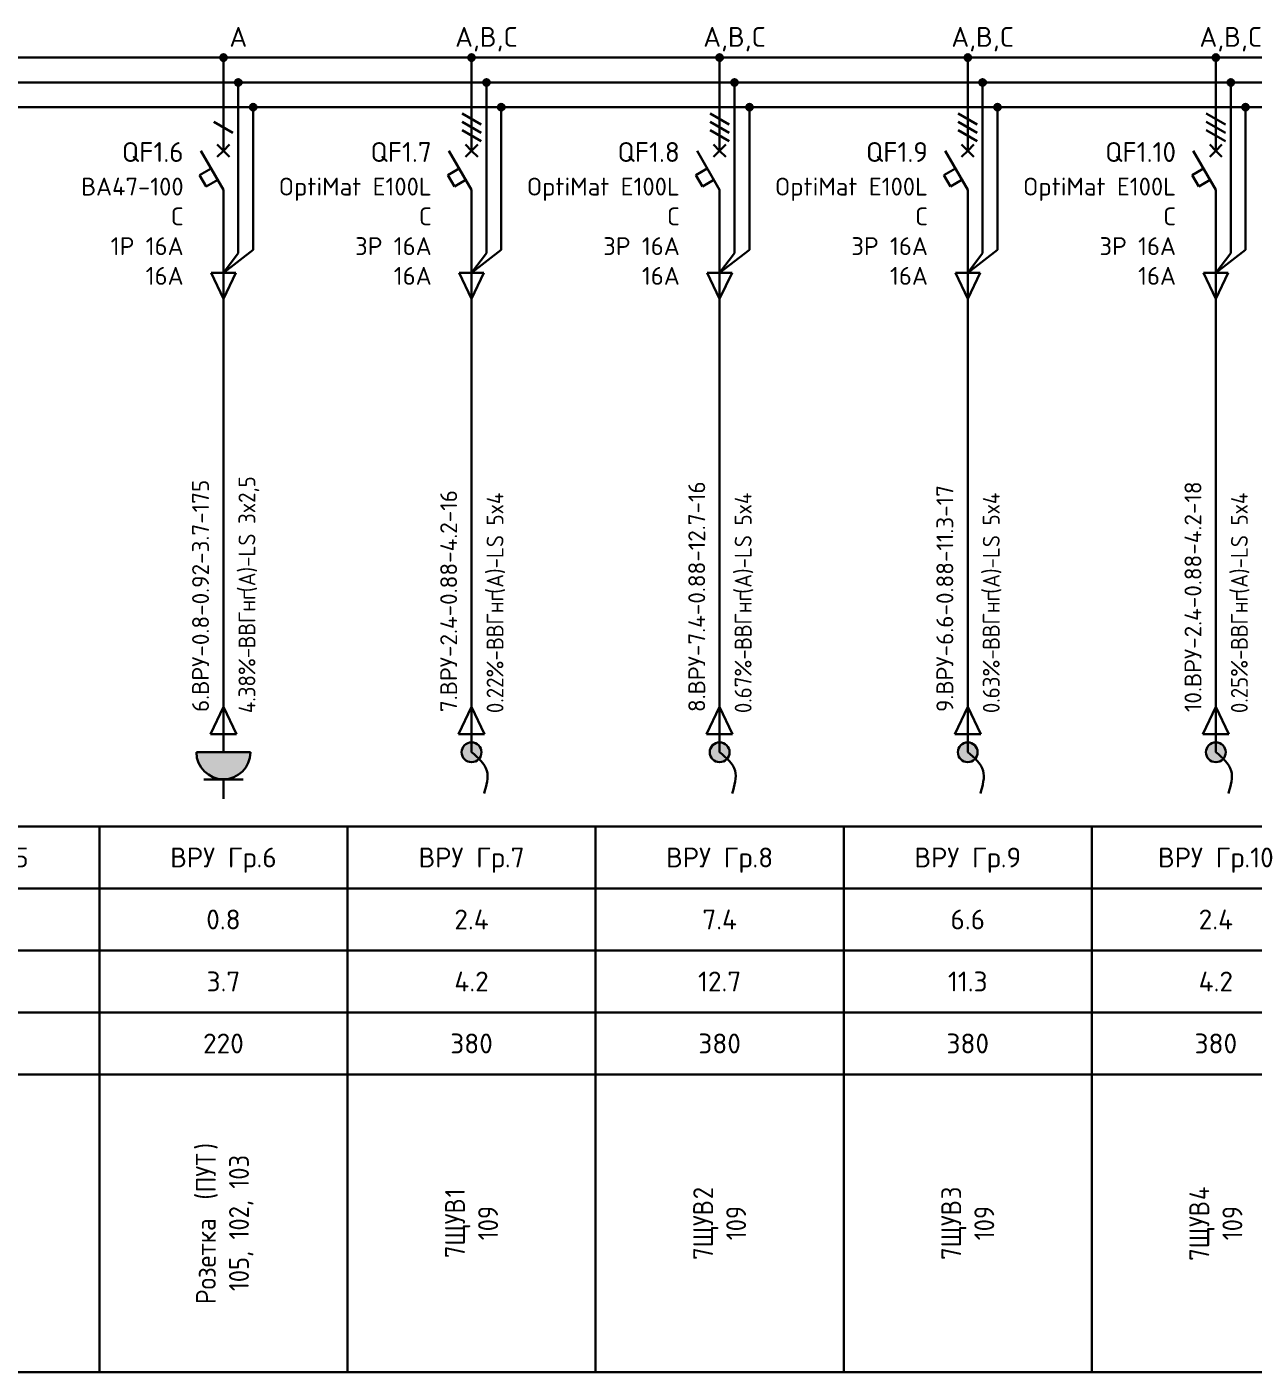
# Model space of a CAD drawing. Header units: millimetres. Extents: x -4379 to 694, y -18291 to 2656.
# Drawn here: x -2844.7 to -2721.2, y 2520.4 to 2656 of the extents above; entities that cross this region are included whole.
import ezdxf
from ezdxf.enums import TextEntityAlignment as Align

# ---------------------------------------------------------------- set-up
doc = ezdxf.new("R2010")
doc.units = ezdxf.units.MM
for name, color, linetype in [('Автомат защитный', 7, 'Continuous'), ('Принципиальная схема КТП -для ОДНОЛИНЕЙКИ', 7, 'Continuous'), ('ПРОВОДНИКИ', 7, 'Continuous'), ('Секция ППУ', 7, 'Continuous')]:
    doc.layers.add(name, color=color, linetype=linetype)
doc.layers.add('ЭС АВ', color=7, linetype='Continuous', lineweight=18)
doc.layers.add('ЭС рамка', color=7, linetype='Continuous', lineweight=18)
doc.styles.add('SLD_Style', font='isocpeur.ttf', dxfattribs={"width": 0.9})

# ---------------------------------------------------------------- blocks, each defined once
blk = doc.blocks.new('*U57')
h = blk.add_hatch(color=256)
h.dxf.hatch_style = 1
edge = h.paths.add_edge_path()
edge.add_ellipse((12.5, 132.5), major_axis=(0, 0.333), ratio=1, start_angle=0, end_angle=360)
h = blk.add_hatch(color=256)
h.dxf.hatch_style = 1
edge = h.paths.add_edge_path()
edge.add_ellipse((14, 130), major_axis=(0, 0.333), ratio=1, start_angle=0, end_angle=360)
h = blk.add_hatch(color=256)
h.dxf.hatch_style = 1
edge = h.paths.add_edge_path()
edge.add_ellipse((15.5, 127.5), major_axis=(0, 0.333), ratio=1, start_angle=0, end_angle=360)
at = {"lineweight": 30}
for p, q in [((14, 129.67), (14, 123.11)), ((15.5, 127.17), (15.5, 113.13)), ((14, 123.11), (14, 112.8)), ((0, 55), (25, 55)), ((0, 55), (0, 0)), ((25, 55), (25, 0)), ((0, 48.75), (25, 48.75)), ((0, 42.5), (25, 42.5)), ((0, 36.25), (25, 36.25))]:
    blk.add_line(p, q, dxfattribs=at)
at = {"layer": 'Автомат защитный', "lineweight": 30}
for p, q in [((12.5, 123.11), (12.5, 132.17)), ((11.54, 126.04), (13.46, 124.93)), ((12.5, 119.17), (10.22, 123.11)), ((10.1, 120.66), (11.26, 121.32)), ((10.77, 119.5), (10.1, 120.66)), ((11.92, 120.17), (10.77, 119.5)), ((12.5, 108.54), (12.5, 119.17))]:
    blk.add_line(p, q, dxfattribs=at)
blk.add_ellipse((12.5, 132.5), major_axis=(0, 0.333), ratio=1, start_param=-1.570796, end_param=4.712389, dxfattribs=at)
at = {"layer": 'Принципиальная схема КТП -для ОДНОЛИНЕЙКИ', "lineweight": 30}
for p, q in [((12.5, 108.54), (12.5, 99.73)), ((11.19, 64.32), (12.5, 67.06)), ((12.5, 67.06), (13.81, 64.32)), ((13.81, 64.32), (11.19, 64.32)), ((12.5, 64.32), (12.5, 62.5))]:
    blk.add_line(p, q, dxfattribs=at)
at = {"layer": 'ПРОВОДНИКИ', "lineweight": 30}
for p, q in [((12.5, 110.81), (15.5, 113.13)), ((12.5, 110.81), (14, 112.8)), ((13.75, 110.81), (11.25, 110.81)), ((11.25, 110.81), (12.5, 108.2)), ((12.5, 108.2), (13.75, 110.81)), ((11.19, 64.31), (12.5, 67.06)), ((12.5, 67.06), (13.81, 64.31)), ((13.81, 64.31), (11.19, 64.31))]:
    blk.add_line(p, q, dxfattribs=at)
at = {"layer": 'ПРОВОДНИКИ', "lineweight": 30, "ltscale": 100}
blk.add_line((12.5, 99.73), (12.5, 64.32), dxfattribs=at)
at = {"layer": 'ПРОВОДНИКИ', "color": 7, "linetype": 'Continuous', "lineweight": 30}
for centre in [(14, 130), (15.5, 127.5), (15.5, 127.5)]:
    blk.add_ellipse(centre, major_axis=(0, 0.333), ratio=1, start_param=-1.570796, end_param=4.712389, dxfattribs=at)
at = {"layer": 'ЭС АВ', "color": 7, "lineweight": 30}
for q in [(11.88, 123.74), (13.12, 123.74), (11.88, 122.49), (13.12, 122.49)]:
    blk.add_line((12.5, 123.11), q, dxfattribs=at)
at = {"layer": 'ЭС рамка', "color": 7, "linetype": 'Continuous', "lineweight": 30}
for p, q in [((0, 132.5), (12.17, 132.5)), ((12.83, 132.5), (25, 132.5))]:
    blk.add_line(p, q, dxfattribs=at)
at = {"layer": 'ЭС рамка', "color": 5, "linetype": 'Continuous', "lineweight": 30}
for p, q in [((0, 130), (13.67, 130)), ((14.33, 130), (25, 130))]:
    blk.add_line(p, q, dxfattribs=at)
at = {"layer": 'ЭС рамка', "color": 94, "linetype": 'Continuous', "lineweight": 30}
for p, q in [((0, 127.5), (15.17, 127.5)), ((15.83, 127.5), (25, 127.5))]:
    blk.add_line(p, q, dxfattribs=at)
at = {"layer": 'ЭС рамка', "lineweight": 30}
for p, q in [((25, 30), (0, 30)), ((25, 0), (0, 0))]:
    blk.add_line(p, q, dxfattribs=at)
at = {"style": 'SLD_Style'}
for tag, p in [('LABEL', (12.5, 51.88)), ('INSTALLEDPOWER', (12.5, 45.63)), ('CURRENT', (12.5, 39.37)), ('VOLTAGE', (12.5, 33.13))]:
    blk.add_attdef(tag, text='', height=2, dxfattribs=at).set_placement(p, align=Align.MIDDLE_CENTER)
blk.add_attdef('TEXT', text='', height=2, rotation=90, dxfattribs=at).set_placement((12.5, 15), align=Align.MIDDLE_CENTER)
at = {"layer": 'Автомат защитный', "style": 'SLD_Style'}
blk.add_attdef('PHASE', text='', height=2, dxfattribs=at).set_placement((14, 134.59), align=Align.MIDDLE_CENTER)
for tag, height, p in [('NUMBER', 2, (8.49, 122.99)), ('SWITCHTYPE', 1.8, (8.49, 119.5)), ('SWITCHRELEASE', 1.8, (8.49, 116.5)), ('SWITCHNOMINALCURRENT', 1.8, (8.49, 113.5)), ('SWITCHRELEASECURRENT', 1.8, (8.49, 110.5)), ('RCDTYPE', 1.8, (8.49, 107.5)), ('RCDSETPOINT', 1.8, (8.49, 104.5))]:
    blk.add_attdef(tag, text='', height=height, dxfattribs=at).set_placement(p, align=Align.MIDDLE_RIGHT)
blk.add_attdef('LINE_A', text='', height=1.7, rotation=90, dxfattribs=at).set_placement((10.19, 65.45), align=Align.MIDDLE_LEFT)
blk.add_attdef('LINE_B', text='', height=1.7, rotation=90, dxfattribs=at).set_placement((13.85, 65.45), align=Align.TOP_LEFT)
blk = doc.blocks.new('*U24')
at = {"linetype": 'ByBlock', "lineweight": 30, "ltscale": 0.01}
h = blk.add_hatch(color=256, dxfattribs=at)
h.dxf.hatch_style = 1
h.paths.add_polyline_path([(2.72, -0.02), (-2.73, -0.02, 1)])
at = {"linetype": 'ByBlock', "lineweight": 30}
blk.add_line((-2.73, -0.02), (2.72, -0.02), dxfattribs=at)
at = {"linetype": 'ByBlock', "lineweight": 30, "ltscale": 200}
for p, q in [((-1.98, -2.75), (0, -2.75)), ((0, -2.75), (0, -4.73)), ((0, -2.75), (1.98, -2.75))]:
    blk.add_line(p, q, dxfattribs=at)
blk.add_arc((0, -0.02), 2.72, 180, 0, dxfattribs=at)
blk = doc.blocks.new('*U58')
h = blk.add_hatch(color=256)
h.dxf.hatch_style = 1
edge = h.paths.add_edge_path()
edge.add_ellipse((12.5, 132.5), major_axis=(0, 0.333), ratio=1, start_angle=0, end_angle=360)
h = blk.add_hatch(color=256)
h.dxf.hatch_style = 1
edge = h.paths.add_edge_path()
edge.add_ellipse((14, 130), major_axis=(0, 0.333), ratio=1, start_angle=0, end_angle=360)
h = blk.add_hatch(color=256)
h.dxf.hatch_style = 1
edge = h.paths.add_edge_path()
edge.add_ellipse((15.5, 127.5), major_axis=(0, 0.333), ratio=1, start_angle=0, end_angle=360)
at = {"lineweight": 30}
for p, q in [((14, 129.67), (14, 123.11)), ((15.5, 127.17), (15.5, 113.13)), ((14, 123.11), (14, 112.8)), ((0, 55), (25, 55)), ((0, 55), (0, 0)), ((25, 55), (25, 0)), ((0, 48.75), (25, 48.75)), ((0, 42.5), (25, 42.5)), ((0, 36.25), (25, 36.25))]:
    blk.add_line(p, q, dxfattribs=at)
at = {"layer": 'Автомат защитный', "lineweight": 30}
for p, q in [((12.5, 123.11), (12.5, 132.17)), ((11.54, 126.87), (13.46, 125.76)), ((11.54, 126.04), (13.46, 124.93)), ((11.54, 125.2), (13.46, 124.09)), ((12.5, 119.17), (10.22, 123.11)), ((10.1, 120.66), (11.26, 121.32)), ((10.77, 119.5), (10.1, 120.66)), ((11.92, 120.17), (10.77, 119.5)), ((12.5, 108.54), (12.5, 119.17))]:
    blk.add_line(p, q, dxfattribs=at)
blk.add_ellipse((12.5, 132.5), major_axis=(0, 0.333), ratio=1, start_param=-1.570796, end_param=4.712389, dxfattribs=at)
at = {"layer": 'Принципиальная схема КТП -для ОДНОЛИНЕЙКИ', "lineweight": 30}
for p, q in [((12.5, 108.54), (12.5, 99.73)), ((11.19, 64.32), (12.5, 67.06)), ((12.5, 67.06), (13.81, 64.32)), ((13.81, 64.32), (11.19, 64.32)), ((12.5, 64.32), (12.5, 62.5))]:
    blk.add_line(p, q, dxfattribs=at)
at = {"layer": 'ПРОВОДНИКИ', "lineweight": 30}
for p, q in [((12.5, 110.81), (15.5, 113.13)), ((12.5, 110.81), (14, 112.8)), ((13.75, 110.81), (11.25, 110.81)), ((11.25, 110.81), (12.5, 108.2)), ((12.5, 108.2), (13.75, 110.81)), ((11.19, 64.31), (12.5, 67.06)), ((12.5, 67.06), (13.81, 64.31)), ((13.81, 64.31), (11.19, 64.31))]:
    blk.add_line(p, q, dxfattribs=at)
at = {"layer": 'ПРОВОДНИКИ', "lineweight": 30, "ltscale": 100}
blk.add_line((12.5, 99.73), (12.5, 64.32), dxfattribs=at)
at = {"layer": 'ПРОВОДНИКИ', "color": 7, "linetype": 'Continuous', "lineweight": 30}
for centre in [(14, 130), (15.5, 127.5), (15.5, 127.5)]:
    blk.add_ellipse(centre, major_axis=(0, 0.333), ratio=1, start_param=-1.570796, end_param=4.712389, dxfattribs=at)
at = {"layer": 'ЭС АВ', "color": 7, "lineweight": 30}
for q in [(11.88, 123.74), (13.12, 123.74), (11.88, 122.49), (13.12, 122.49)]:
    blk.add_line((12.5, 123.11), q, dxfattribs=at)
at = {"layer": 'ЭС рамка', "color": 7, "linetype": 'Continuous', "lineweight": 30}
for p, q in [((0, 132.5), (12.17, 132.5)), ((12.83, 132.5), (25, 132.5))]:
    blk.add_line(p, q, dxfattribs=at)
at = {"layer": 'ЭС рамка', "color": 5, "linetype": 'Continuous', "lineweight": 30}
for p, q in [((0, 130), (13.67, 130)), ((14.33, 130), (25, 130))]:
    blk.add_line(p, q, dxfattribs=at)
at = {"layer": 'ЭС рамка', "color": 94, "linetype": 'Continuous', "lineweight": 30}
for p, q in [((0, 127.5), (15.17, 127.5)), ((15.83, 127.5), (25, 127.5))]:
    blk.add_line(p, q, dxfattribs=at)
at = {"layer": 'ЭС рамка', "lineweight": 30}
for p, q in [((25, 30), (0, 30)), ((25, 0), (0, 0))]:
    blk.add_line(p, q, dxfattribs=at)
at = {"style": 'SLD_Style'}
for tag, p in [('LABEL', (12.5, 51.88)), ('INSTALLEDPOWER', (12.5, 45.63)), ('CURRENT', (12.5, 39.37)), ('VOLTAGE', (12.5, 33.13))]:
    blk.add_attdef(tag, text='', height=2, dxfattribs=at).set_placement(p, align=Align.MIDDLE_CENTER)
blk.add_attdef('TEXT', text='', height=2, rotation=90, dxfattribs=at).set_placement((12.5, 15), align=Align.MIDDLE_CENTER)
at = {"layer": 'Автомат защитный', "style": 'SLD_Style'}
blk.add_attdef('PHASE', text='', height=2, dxfattribs=at).set_placement((14, 134.59), align=Align.MIDDLE_CENTER)
for tag, height, p in [('NUMBER', 2, (8.49, 122.99)), ('SWITCHTYPE', 1.8, (8.49, 119.5)), ('SWITCHRELEASE', 1.8, (8.49, 116.5)), ('SWITCHNOMINALCURRENT', 1.8, (8.49, 113.5)), ('SWITCHRELEASECURRENT', 1.8, (8.49, 110.5)), ('RCDTYPE', 1.8, (8.49, 107.5)), ('RCDSETPOINT', 1.8, (8.49, 104.5))]:
    blk.add_attdef(tag, text='', height=height, dxfattribs=at).set_placement(p, align=Align.MIDDLE_RIGHT)
blk.add_attdef('LINE_A', text='', height=1.7, rotation=90, dxfattribs=at).set_placement((10.19, 65.45), align=Align.MIDDLE_LEFT)
blk.add_attdef('LINE_B', text='', height=1.7, rotation=90, dxfattribs=at).set_placement((13.85, 65.45), align=Align.TOP_LEFT)
blk = doc.blocks.new('*U21')
at = {"linetype": 'ByBlock', "lineweight": 30}
h = blk.add_hatch(color=256, dxfattribs=at)
h.paths.add_polyline_path([(-0.4, 0.9, -0.414214), (0.92, 0.37), (0, -0.02)])
h.paths.add_polyline_path([(0.92, 0.37, -0.101228), (1, -0.02, -0.30039), (0.39, -0.94), (0, -0.02)])
h.paths.add_polyline_path([(-0.4, 0.9), (0.39, -0.94, -0.538), (-1, -0.02, -0.30039)])
blk.add_circle((0, -0.02), 1, dxfattribs=at)
blk.add_spline([(0, 0), (1.55, -1.88), (1.27, -4.16)], degree=3, dxfattribs=at)

msp = doc.modelspace()

# ---------------------------------------------------------------- block references
at = {"layer": 'Секция ППУ', "lineweight": 0}
ref = msp.add_blockref('*U57', (-2862.445, 2520.419, -0.006), dxfattribs=at)
ref.add_attrib('LABEL', 'ВРУ Гр.5', dxfattribs={"layer": '0', "height": 2, "style": 'SLD_Style'}).set_placement((-2849.945, 2572.294, -0.006), align=Align.MIDDLE_CENTER)
ref.add_attrib('INSTALLEDPOWER', '1.2', dxfattribs={"layer": '0', "height": 2, "style": 'SLD_Style'}).set_placement((-2849.945, 2566.044, -0.006), align=Align.MIDDLE_CENTER)
ref.add_attrib('CURRENT', '5.9', dxfattribs={"layer": '0', "height": 2, "style": 'SLD_Style'}).set_placement((-2849.945, 2559.794, -0.006), align=Align.MIDDLE_CENTER)
ref.add_attrib('VOLTAGE', '220', dxfattribs={"layer": '0', "height": 2, "style": 'SLD_Style'}).set_placement((-2849.945, 2553.544, -0.006), align=Align.MIDDLE_CENTER)
ref.add_attrib('LINE_A', ' 5.ВРУ-1.2-0.92-5.9-99', dxfattribs={"layer": 'Автомат защитный', "height": 1.7, "rotation": 90, "style": 'SLD_Style'}).set_placement((-2852.251, 2585.87, -0.006), align=Align.MIDDLE_LEFT)
ref.add_attrib('LINE_B_001', ' 2.48%%%-', (-2846.725, 2585.87, -0.006), dxfattribs={"layer": 'Автомат защитный', "height": 1.7, "rotation": 90, "style": 'SLD_Style', "width": 0.9})
ref.add_attrib('PHASE', 'C', dxfattribs={"layer": 'Автомат защитный', "height": 2, "style": 'SLD_Style'}).set_placement((-2848.445, 2655.01, -0.006), align=Align.MIDDLE_CENTER)
ref.add_attrib('NUMBER', 'QF1.5', dxfattribs={"layer": 'Автомат защитный', "height": 2, "style": 'SLD_Style'}).set_placement((-2853.956, 2643.406, -0.006), align=Align.MIDDLE_RIGHT)
ref.add_attrib('SWITCHTYPE', 'ВА47-100', dxfattribs={"layer": 'Автомат защитный', "height": 1.8, "style": 'SLD_Style'}).set_placement((-2853.956, 2639.919, -0.006), align=Align.MIDDLE_RIGHT)
ref.add_attrib('SWITCHRELEASE', 'C', dxfattribs={"layer": 'Автомат защитный', "height": 1.8, "style": 'SLD_Style'}).set_placement((-2853.956, 2636.919, -0.006), align=Align.MIDDLE_RIGHT)
ref.add_attrib('SWITCHNOMINALCURRENT', '1Р 16А', dxfattribs={"layer": 'Автомат защитный', "height": 1.8, "style": 'SLD_Style'}).set_placement((-2853.956, 2633.919, -0.006), align=Align.MIDDLE_RIGHT)
ref.add_attrib('SWITCHRELEASECURRENT', '16А', dxfattribs={"layer": 'Автомат защитный', "height": 1.8, "style": 'SLD_Style'}).set_placement((-2853.956, 2630.919, -0.006), align=Align.MIDDLE_RIGHT)
ref.add_attrib('TEXT_001', 'Розетка ', (-2850.512, 2526.374, -0.006), dxfattribs={"layer": '0', "height": 2, "rotation": 90, "style": 'SLD_Style', "width": 0.9})
ref.add_attrib('LINE_B_002', 'ВВГнг', (-2846.725, 2593.367, -0.006), dxfattribs={"layer": 'Автомат защитный', "height": 1.7, "rotation": 90, "style": 'SLD_Style', "width": 0.9})
ref.add_attrib('LINE_B_003', '(', (-2846.725, 2599.028, -0.006), dxfattribs={"layer": 'Автомат защитный', "height": 1.7, "rotation": 90, "style": 'SLD_Style', "width": 0.9})
ref.add_attrib('LINE_B_004', 'А', (-2846.725, 2599.64, -0.006), dxfattribs={"layer": 'Автомат защитный', "height": 1.7, "rotation": 90, "style": 'SLD_Style', "width": 0.9})
ref.add_attrib('LINE_B_005', ')-LS 3x4', (-2846.725, 2601.017, -0.006), dxfattribs={"layer": 'Автомат защитный', "height": 1.7, "rotation": 90, "style": 'SLD_Style', "width": 0.9})
ref.add_attrib('TEXT_002', '(', (-2850.512, 2536.904, -0.006), dxfattribs={"layer": '0', "height": 2, "rotation": 90, "style": 'SLD_Style', "width": 0.9})
ref.add_attrib('TEXT_003', 'УГС', (-2850.512, 2537.624, -0.006), dxfattribs={"layer": '0', "height": 2, "rotation": 90, "style": 'SLD_Style', "width": 0.9})
ref.add_attrib('TEXT_004', '-1)', (-2850.512, 2541.584, -0.006), dxfattribs={"layer": '0', "height": 2, "rotation": 90, "style": 'SLD_Style', "width": 0.9})
ref.add_attrib('TEXT_005', '105', (-2847.178, 2533.709, -0.006), dxfattribs={"layer": '0', "height": 2, "rotation": 90, "style": 'SLD_Style', "width": 0.9})
ref = msp.add_blockref('*U57', (-2837.445, 2520.419, -0.006), dxfattribs=at)
ref.add_attrib('LABEL', 'ВРУ Гр.6', dxfattribs={"layer": '0', "height": 2, "style": 'SLD_Style'}).set_placement((-2824.945, 2572.294, -0.006), align=Align.MIDDLE_CENTER)
ref.add_attrib('INSTALLEDPOWER', '0.8', dxfattribs={"layer": '0', "height": 2, "style": 'SLD_Style'}).set_placement((-2824.945, 2566.044, -0.006), align=Align.MIDDLE_CENTER)
ref.add_attrib('CURRENT', '3.7', dxfattribs={"layer": '0', "height": 2, "style": 'SLD_Style'}).set_placement((-2824.945, 2559.794, -0.006), align=Align.MIDDLE_CENTER)
ref.add_attrib('VOLTAGE', '220', dxfattribs={"layer": '0', "height": 2, "style": 'SLD_Style'}).set_placement((-2824.945, 2553.544, -0.006), align=Align.MIDDLE_CENTER)
ref.add_attrib('LINE_A', ' 6.ВРУ-0.8-0.92-3.7-175', dxfattribs={"layer": 'Автомат защитный', "height": 1.7, "rotation": 90, "style": 'SLD_Style'}).set_placement((-2827.251, 2585.87, -0.006), align=Align.MIDDLE_LEFT)
ref.add_attrib('LINE_B_001', ' 4.38%%%-', (-2821.725, 2585.87, -0.006), dxfattribs={"layer": 'Автомат защитный', "height": 1.7, "rotation": 90, "style": 'SLD_Style', "width": 0.9})
ref.add_attrib('PHASE', 'A', dxfattribs={"layer": 'Автомат защитный', "height": 2, "style": 'SLD_Style'}).set_placement((-2823.445, 2655.01, -0.006), align=Align.MIDDLE_CENTER)
ref.add_attrib('NUMBER', 'QF1.6', dxfattribs={"layer": 'Автомат защитный', "height": 2, "style": 'SLD_Style'}).set_placement((-2828.956, 2643.406, -0.006), align=Align.MIDDLE_RIGHT)
ref.add_attrib('SWITCHTYPE', 'ВА47-100', dxfattribs={"layer": 'Автомат защитный', "height": 1.8, "style": 'SLD_Style'}).set_placement((-2828.956, 2639.919, -0.006), align=Align.MIDDLE_RIGHT)
ref.add_attrib('SWITCHRELEASE', 'C', dxfattribs={"layer": 'Автомат защитный', "height": 1.8, "style": 'SLD_Style'}).set_placement((-2828.956, 2636.919, -0.006), align=Align.MIDDLE_RIGHT)
ref.add_attrib('SWITCHNOMINALCURRENT', '1Р 16А', dxfattribs={"layer": 'Автомат защитный', "height": 1.8, "style": 'SLD_Style'}).set_placement((-2828.956, 2633.919, -0.006), align=Align.MIDDLE_RIGHT)
ref.add_attrib('SWITCHRELEASECURRENT', '16А', dxfattribs={"layer": 'Автомат защитный', "height": 1.8, "style": 'SLD_Style'}).set_placement((-2828.956, 2630.919, -0.006), align=Align.MIDDLE_RIGHT)
ref.add_attrib('TEXT_001', 'Розетка ', (-2825.712, 2527.274, -0.006), dxfattribs={"layer": '0', "height": 2, "rotation": 90, "style": 'SLD_Style', "width": 0.9})
ref.add_attrib('LINE_B_002', 'ВВГнг', (-2821.725, 2593.367, -0.006), dxfattribs={"layer": 'Автомат защитный', "height": 1.7, "rotation": 90, "style": 'SLD_Style', "width": 0.9})
ref.add_attrib('LINE_B_003', '(', (-2821.725, 2599.028, -0.006), dxfattribs={"layer": 'Автомат защитный', "height": 1.7, "rotation": 90, "style": 'SLD_Style', "width": 0.9})
ref.add_attrib('LINE_B_004', 'А', (-2821.725, 2599.64, -0.006), dxfattribs={"layer": 'Автомат защитный', "height": 1.7, "rotation": 90, "style": 'SLD_Style', "width": 0.9})
ref.add_attrib('LINE_B_005', ')-LS 3x2,5', (-2821.725, 2601.017, -0.006), dxfattribs={"layer": 'Автомат защитный', "height": 1.7, "rotation": 90, "style": 'SLD_Style', "width": 0.9})
ref.add_attrib('TEXT_002', '(', (-2825.712, 2537.804, -0.006), dxfattribs={"layer": '0', "height": 2, "rotation": 90, "style": 'SLD_Style', "width": 0.9})
ref.add_attrib('TEXT_003', 'ПУТ', (-2825.712, 2538.524, -0.006), dxfattribs={"layer": '0', "height": 2, "rotation": 90, "style": 'SLD_Style', "width": 0.9})
ref.add_attrib('TEXT_004', ')', (-2825.712, 2542.844, -0.006), dxfattribs={"layer": '0', "height": 2, "rotation": 90, "style": 'SLD_Style', "width": 0.9})
ref.add_attrib('TEXT_005', '105, 102, 103', (-2822.378, 2528.579, -0.006), dxfattribs={"layer": '0', "height": 2, "rotation": 90, "style": 'SLD_Style', "width": 0.9})
ref = msp.add_blockref('*U58', (-2812.445, 2520.419, -0.006), dxfattribs=at)
ref.add_attrib('LABEL', 'ВРУ Гр.7', dxfattribs={"layer": '0', "height": 2, "style": 'SLD_Style'}).set_placement((-2799.945, 2572.294, -0.006), align=Align.MIDDLE_CENTER)
ref.add_attrib('INSTALLEDPOWER', '2.4', dxfattribs={"layer": '0', "height": 2, "style": 'SLD_Style'}).set_placement((-2799.945, 2566.044, -0.006), align=Align.MIDDLE_CENTER)
ref.add_attrib('CURRENT', '4.2', dxfattribs={"layer": '0', "height": 2, "style": 'SLD_Style'}).set_placement((-2799.945, 2559.794, -0.006), align=Align.MIDDLE_CENTER)
ref.add_attrib('VOLTAGE', '380', dxfattribs={"layer": '0', "height": 2, "style": 'SLD_Style'}).set_placement((-2799.945, 2553.544, -0.006), align=Align.MIDDLE_CENTER)
ref.add_attrib('LINE_A', ' 7.ВРУ-2.4-0.88-4.2-16', dxfattribs={"layer": 'Автомат защитный', "height": 1.7, "rotation": 90, "style": 'SLD_Style'}).set_placement((-2802.251, 2585.87, -0.006), align=Align.MIDDLE_LEFT)
ref.add_attrib('LINE_B_001', ' 0.22%%%-', (-2796.725, 2585.87, -0.006), dxfattribs={"layer": 'Автомат защитный', "height": 1.7, "rotation": 90, "style": 'SLD_Style', "width": 0.9})
ref.add_attrib('PHASE', 'A,B,C', dxfattribs={"layer": 'Автомат защитный', "height": 2, "style": 'SLD_Style'}).set_placement((-2798.445, 2655.01, -0.006), align=Align.MIDDLE_CENTER)
ref.add_attrib('NUMBER', 'QF1.7', dxfattribs={"layer": 'Автомат защитный', "height": 2, "style": 'SLD_Style'}).set_placement((-2803.956, 2643.406, -0.006), align=Align.MIDDLE_RIGHT)
ref.add_attrib('SWITCHTYPE', 'OptiMat E100L', dxfattribs={"layer": 'Автомат защитный', "height": 1.8, "style": 'SLD_Style'}).set_placement((-2803.956, 2639.919, -0.006), align=Align.MIDDLE_RIGHT)
ref.add_attrib('SWITCHRELEASE', 'C', dxfattribs={"layer": 'Автомат защитный', "height": 1.8, "style": 'SLD_Style'}).set_placement((-2803.956, 2636.919, -0.006), align=Align.MIDDLE_RIGHT)
ref.add_attrib('SWITCHNOMINALCURRENT', '3Р 16А', dxfattribs={"layer": 'Автомат защитный', "height": 1.8, "style": 'SLD_Style'}).set_placement((-2803.956, 2633.919, -0.006), align=Align.MIDDLE_RIGHT)
ref.add_attrib('SWITCHRELEASECURRENT', '16А', dxfattribs={"layer": 'Автомат защитный', "height": 1.8, "style": 'SLD_Style'}).set_placement((-2803.956, 2630.919, -0.006), align=Align.MIDDLE_RIGHT)
ref.add_attrib('TEXT_001', '7', (-2800.612, 2531.909, -0.006), dxfattribs={"layer": '0', "height": 2, "rotation": 90, "style": 'SLD_Style', "width": 0.9})
ref.add_attrib('LINE_B_002', 'ВВГнг', (-2796.725, 2593.214, -0.006), dxfattribs={"layer": 'Автомат защитный', "height": 1.7, "rotation": 90, "style": 'SLD_Style', "width": 0.9})
ref.add_attrib('LINE_B_003', '(', (-2796.725, 2598.875, -0.006), dxfattribs={"layer": 'Автомат защитный', "height": 1.7, "rotation": 90, "style": 'SLD_Style', "width": 0.9})
ref.add_attrib('LINE_B_004', 'А', (-2796.725, 2599.487, -0.006), dxfattribs={"layer": 'Автомат защитный', "height": 1.7, "rotation": 90, "style": 'SLD_Style', "width": 0.9})
ref.add_attrib('LINE_B_005', ')-LS 5x4', (-2796.725, 2600.864, -0.006), dxfattribs={"layer": 'Автомат защитный', "height": 1.7, "rotation": 90, "style": 'SLD_Style', "width": 0.9})
ref.add_attrib('TEXT_002', 'ЩУВ', (-2800.612, 2533.169, -0.006), dxfattribs={"layer": '0', "height": 2, "rotation": 90, "style": 'SLD_Style', "width": 0.9})
ref.add_attrib('TEXT_003', '1', (-2800.612, 2538.029, -0.006), dxfattribs={"layer": '0', "height": 2, "rotation": 90, "style": 'SLD_Style', "width": 0.9})
ref.add_attrib('TEXT_004', '109', (-2797.278, 2533.709, -0.006), dxfattribs={"layer": '0', "height": 2, "rotation": 90, "style": 'SLD_Style', "width": 0.9})
ref = msp.add_blockref('*U58', (-2787.445, 2520.419, -0.006), dxfattribs=at)
ref.add_attrib('LABEL', 'ВРУ Гр.8', dxfattribs={"layer": '0', "height": 2, "style": 'SLD_Style'}).set_placement((-2774.945, 2572.294, -0.006), align=Align.MIDDLE_CENTER)
ref.add_attrib('INSTALLEDPOWER', '7.4', dxfattribs={"layer": '0', "height": 2, "style": 'SLD_Style'}).set_placement((-2774.945, 2566.044, -0.006), align=Align.MIDDLE_CENTER)
ref.add_attrib('CURRENT', '12.7', dxfattribs={"layer": '0', "height": 2, "style": 'SLD_Style'}).set_placement((-2774.945, 2559.794, -0.006), align=Align.MIDDLE_CENTER)
ref.add_attrib('VOLTAGE', '380', dxfattribs={"layer": '0', "height": 2, "style": 'SLD_Style'}).set_placement((-2774.945, 2553.544, -0.006), align=Align.MIDDLE_CENTER)
ref.add_attrib('LINE_A', ' 8.ВРУ-7.4-0.88-12.7-16', dxfattribs={"layer": 'Автомат защитный', "height": 1.7, "rotation": 90, "style": 'SLD_Style'}).set_placement((-2777.251, 2585.87, -0.006), align=Align.MIDDLE_LEFT)
ref.add_attrib('LINE_B_001', ' 0.67%%%-', (-2771.725, 2585.87, -0.006), dxfattribs={"layer": 'Автомат защитный', "height": 1.7, "rotation": 90, "style": 'SLD_Style', "width": 0.9})
ref.add_attrib('PHASE', 'A,B,C', dxfattribs={"layer": 'Автомат защитный', "height": 2, "style": 'SLD_Style'}).set_placement((-2773.445, 2655.01, -0.006), align=Align.MIDDLE_CENTER)
ref.add_attrib('NUMBER', 'QF1.8', dxfattribs={"layer": 'Автомат защитный', "height": 2, "style": 'SLD_Style'}).set_placement((-2778.956, 2643.406, -0.006), align=Align.MIDDLE_RIGHT)
ref.add_attrib('SWITCHTYPE', 'OptiMat E100L', dxfattribs={"layer": 'Автомат защитный', "height": 1.8, "style": 'SLD_Style'}).set_placement((-2778.956, 2639.919, -0.006), align=Align.MIDDLE_RIGHT)
ref.add_attrib('SWITCHRELEASE', 'C', dxfattribs={"layer": 'Автомат защитный', "height": 1.8, "style": 'SLD_Style'}).set_placement((-2778.956, 2636.919, -0.006), align=Align.MIDDLE_RIGHT)
ref.add_attrib('SWITCHNOMINALCURRENT', '3Р 16А', dxfattribs={"layer": 'Автомат защитный', "height": 1.8, "style": 'SLD_Style'}).set_placement((-2778.956, 2633.919, -0.006), align=Align.MIDDLE_RIGHT)
ref.add_attrib('SWITCHRELEASECURRENT', '16А', dxfattribs={"layer": 'Автомат защитный', "height": 1.8, "style": 'SLD_Style'}).set_placement((-2778.956, 2630.919, -0.006), align=Align.MIDDLE_RIGHT)
ref.add_attrib('TEXT_001', '7', (-2775.612, 2531.729, -0.006), dxfattribs={"layer": '0', "height": 2, "rotation": 90, "style": 'SLD_Style', "width": 0.9})
ref.add_attrib('LINE_B_002', 'ВВГнг', (-2771.725, 2593.214, -0.006), dxfattribs={"layer": 'Автомат защитный', "height": 1.7, "rotation": 90, "style": 'SLD_Style', "width": 0.9})
ref.add_attrib('LINE_B_003', '(', (-2771.725, 2598.875, -0.006), dxfattribs={"layer": 'Автомат защитный', "height": 1.7, "rotation": 90, "style": 'SLD_Style', "width": 0.9})
ref.add_attrib('LINE_B_004', 'А', (-2771.725, 2599.487, -0.006), dxfattribs={"layer": 'Автомат защитный', "height": 1.7, "rotation": 90, "style": 'SLD_Style', "width": 0.9})
ref.add_attrib('LINE_B_005', ')-LS 5x4', (-2771.725, 2600.864, -0.006), dxfattribs={"layer": 'Автомат защитный', "height": 1.7, "rotation": 90, "style": 'SLD_Style', "width": 0.9})
ref.add_attrib('TEXT_002', 'ЩУВ', (-2775.612, 2532.989, -0.006), dxfattribs={"layer": '0', "height": 2, "rotation": 90, "style": 'SLD_Style', "width": 0.9})
ref.add_attrib('TEXT_003', '2', (-2775.612, 2537.849, -0.006), dxfattribs={"layer": '0', "height": 2, "rotation": 90, "style": 'SLD_Style', "width": 0.9})
ref.add_attrib('TEXT_004', '109', (-2772.278, 2533.709, -0.006), dxfattribs={"layer": '0', "height": 2, "rotation": 90, "style": 'SLD_Style', "width": 0.9})
ref = msp.add_blockref('*U58', (-2762.445, 2520.419, -0.006), dxfattribs=at)
ref.add_attrib('LABEL', 'ВРУ Гр.9', dxfattribs={"layer": '0', "height": 2, "style": 'SLD_Style'}).set_placement((-2749.945, 2572.294, -0.006), align=Align.MIDDLE_CENTER)
ref.add_attrib('INSTALLEDPOWER', '6.6', dxfattribs={"layer": '0', "height": 2, "style": 'SLD_Style'}).set_placement((-2749.945, 2566.044, -0.006), align=Align.MIDDLE_CENTER)
ref.add_attrib('CURRENT', '11.3', dxfattribs={"layer": '0', "height": 2, "style": 'SLD_Style'}).set_placement((-2749.945, 2559.794, -0.006), align=Align.MIDDLE_CENTER)
ref.add_attrib('VOLTAGE', '380', dxfattribs={"layer": '0', "height": 2, "style": 'SLD_Style'}).set_placement((-2749.945, 2553.544, -0.006), align=Align.MIDDLE_CENTER)
ref.add_attrib('LINE_A', ' 9.ВРУ-6.6-0.88-11.3-17', dxfattribs={"layer": 'Автомат защитный', "height": 1.7, "rotation": 90, "style": 'SLD_Style'}).set_placement((-2752.251, 2585.87, -0.006), align=Align.MIDDLE_LEFT)
ref.add_attrib('LINE_B_001', ' 0.63%%%-', (-2746.725, 2585.87, -0.006), dxfattribs={"layer": 'Автомат защитный', "height": 1.7, "rotation": 90, "style": 'SLD_Style', "width": 0.9})
ref.add_attrib('PHASE', 'A,B,C', dxfattribs={"layer": 'Автомат защитный', "height": 2, "style": 'SLD_Style'}).set_placement((-2748.445, 2655.01, -0.006), align=Align.MIDDLE_CENTER)
ref.add_attrib('NUMBER', 'QF1.9', dxfattribs={"layer": 'Автомат защитный', "height": 2, "style": 'SLD_Style'}).set_placement((-2753.956, 2643.406, -0.006), align=Align.MIDDLE_RIGHT)
ref.add_attrib('SWITCHTYPE', 'OptiMat E100L', dxfattribs={"layer": 'Автомат защитный', "height": 1.8, "style": 'SLD_Style'}).set_placement((-2753.956, 2639.919, -0.006), align=Align.MIDDLE_RIGHT)
ref.add_attrib('SWITCHRELEASE', 'C', dxfattribs={"layer": 'Автомат защитный', "height": 1.8, "style": 'SLD_Style'}).set_placement((-2753.956, 2636.919, -0.006), align=Align.MIDDLE_RIGHT)
ref.add_attrib('SWITCHNOMINALCURRENT', '3Р 16А', dxfattribs={"layer": 'Автомат защитный', "height": 1.8, "style": 'SLD_Style'}).set_placement((-2753.956, 2633.919, -0.006), align=Align.MIDDLE_RIGHT)
ref.add_attrib('SWITCHRELEASECURRENT', '16А', dxfattribs={"layer": 'Автомат защитный', "height": 1.8, "style": 'SLD_Style'}).set_placement((-2753.956, 2630.919, -0.006), align=Align.MIDDLE_RIGHT)
ref.add_attrib('TEXT_001', '7', (-2750.612, 2531.729, -0.006), dxfattribs={"layer": '0', "height": 2, "rotation": 90, "style": 'SLD_Style', "width": 0.9})
ref.add_attrib('LINE_B_002', 'ВВГнг', (-2746.725, 2593.214, -0.006), dxfattribs={"layer": 'Автомат защитный', "height": 1.7, "rotation": 90, "style": 'SLD_Style', "width": 0.9})
ref.add_attrib('LINE_B_003', '(', (-2746.725, 2598.875, -0.006), dxfattribs={"layer": 'Автомат защитный', "height": 1.7, "rotation": 90, "style": 'SLD_Style', "width": 0.9})
ref.add_attrib('LINE_B_004', 'А', (-2746.725, 2599.487, -0.006), dxfattribs={"layer": 'Автомат защитный', "height": 1.7, "rotation": 90, "style": 'SLD_Style', "width": 0.9})
ref.add_attrib('LINE_B_005', ')-LS 5x4', (-2746.725, 2600.864, -0.006), dxfattribs={"layer": 'Автомат защитный', "height": 1.7, "rotation": 90, "style": 'SLD_Style', "width": 0.9})
ref.add_attrib('TEXT_002', 'ЩУВ', (-2750.612, 2532.989, -0.006), dxfattribs={"layer": '0', "height": 2, "rotation": 90, "style": 'SLD_Style', "width": 0.9})
ref.add_attrib('TEXT_003', '3', (-2750.612, 2537.849, -0.006), dxfattribs={"layer": '0', "height": 2, "rotation": 90, "style": 'SLD_Style', "width": 0.9})
ref.add_attrib('TEXT_004', '109', (-2747.278, 2533.709, -0.006), dxfattribs={"layer": '0', "height": 2, "rotation": 90, "style": 'SLD_Style', "width": 0.9})
ref = msp.add_blockref('*U58', (-2737.445, 2520.419, -0.006), dxfattribs=at)
ref.add_attrib('LABEL', 'ВРУ Гр.10', dxfattribs={"layer": '0', "height": 2, "style": 'SLD_Style'}).set_placement((-2724.945, 2572.294, -0.006), align=Align.MIDDLE_CENTER)
ref.add_attrib('INSTALLEDPOWER', '2.4', dxfattribs={"layer": '0', "height": 2, "style": 'SLD_Style'}).set_placement((-2724.945, 2566.044, -0.006), align=Align.MIDDLE_CENTER)
ref.add_attrib('CURRENT', '4.2', dxfattribs={"layer": '0', "height": 2, "style": 'SLD_Style'}).set_placement((-2724.945, 2559.794, -0.006), align=Align.MIDDLE_CENTER)
ref.add_attrib('VOLTAGE', '380', dxfattribs={"layer": '0', "height": 2, "style": 'SLD_Style'}).set_placement((-2724.945, 2553.544, -0.006), align=Align.MIDDLE_CENTER)
ref.add_attrib('LINE_A', ' 10.ВРУ-2.4-0.88-4.2-18', dxfattribs={"layer": 'Автомат защитный', "height": 1.7, "rotation": 90, "style": 'SLD_Style'}).set_placement((-2727.251, 2585.87, -0.006), align=Align.MIDDLE_LEFT)
ref.add_attrib('LINE_B_001', ' 0.25%%%-', (-2721.725, 2585.87, -0.006), dxfattribs={"layer": 'Автомат защитный', "height": 1.7, "rotation": 90, "style": 'SLD_Style', "width": 0.9})
ref.add_attrib('PHASE', 'A,B,C', dxfattribs={"layer": 'Автомат защитный', "height": 2, "style": 'SLD_Style'}).set_placement((-2723.445, 2655.01, -0.006), align=Align.MIDDLE_CENTER)
ref.add_attrib('NUMBER', 'QF1.10', dxfattribs={"layer": 'Автомат защитный', "height": 2, "style": 'SLD_Style'}).set_placement((-2728.956, 2643.406, -0.006), align=Align.MIDDLE_RIGHT)
ref.add_attrib('SWITCHTYPE', 'OptiMat E100L', dxfattribs={"layer": 'Автомат защитный', "height": 1.8, "style": 'SLD_Style'}).set_placement((-2728.956, 2639.919, -0.006), align=Align.MIDDLE_RIGHT)
ref.add_attrib('SWITCHRELEASE', 'C', dxfattribs={"layer": 'Автомат защитный', "height": 1.8, "style": 'SLD_Style'}).set_placement((-2728.956, 2636.919, -0.006), align=Align.MIDDLE_RIGHT)
ref.add_attrib('SWITCHNOMINALCURRENT', '3Р 16А', dxfattribs={"layer": 'Автомат защитный', "height": 1.8, "style": 'SLD_Style'}).set_placement((-2728.956, 2633.919, -0.006), align=Align.MIDDLE_RIGHT)
ref.add_attrib('SWITCHRELEASECURRENT', '16А', dxfattribs={"layer": 'Автомат защитный', "height": 1.8, "style": 'SLD_Style'}).set_placement((-2728.956, 2630.919, -0.006), align=Align.MIDDLE_RIGHT)
ref.add_attrib('TEXT_001', '7', (-2725.612, 2531.639, -0.006), dxfattribs={"layer": '0', "height": 2, "rotation": 90, "style": 'SLD_Style', "width": 0.9})
ref.add_attrib('LINE_B_002', 'ВВГнг', (-2721.725, 2593.214, -0.006), dxfattribs={"layer": 'Автомат защитный', "height": 1.7, "rotation": 90, "style": 'SLD_Style', "width": 0.9})
ref.add_attrib('LINE_B_003', '(', (-2721.725, 2598.875, -0.006), dxfattribs={"layer": 'Автомат защитный', "height": 1.7, "rotation": 90, "style": 'SLD_Style', "width": 0.9})
ref.add_attrib('LINE_B_004', 'А', (-2721.725, 2599.487, -0.006), dxfattribs={"layer": 'Автомат защитный', "height": 1.7, "rotation": 90, "style": 'SLD_Style', "width": 0.9})
ref.add_attrib('LINE_B_005', ')-LS 5x4', (-2721.725, 2600.864, -0.006), dxfattribs={"layer": 'Автомат защитный', "height": 1.7, "rotation": 90, "style": 'SLD_Style', "width": 0.9})
ref.add_attrib('TEXT_002', 'ЩУВ', (-2725.612, 2532.899, -0.006), dxfattribs={"layer": '0', "height": 2, "rotation": 90, "style": 'SLD_Style', "width": 0.9})
ref.add_attrib('TEXT_003', '4', (-2725.612, 2537.759, -0.006), dxfattribs={"layer": '0', "height": 2, "rotation": 90, "style": 'SLD_Style', "width": 0.9})
ref.add_attrib('TEXT_004', '109', (-2722.278, 2533.709, -0.006), dxfattribs={"layer": '0', "height": 2, "rotation": 90, "style": 'SLD_Style', "width": 0.9})
for name, p in [('*U21', (-2799.945, 2582.919, -0.006)), ('*U21', (-2774.945, 2582.919, -0.006)), ('*U21', (-2749.945, 2582.919, -0.006)), ('*U21', (-2724.945, 2582.919, -0.006)), ('*U24', (-2824.945, 2582.919, -0.006))]:
    msp.add_blockref(name, p, dxfattribs=at)

doc.saveas('drawing.dxf')
